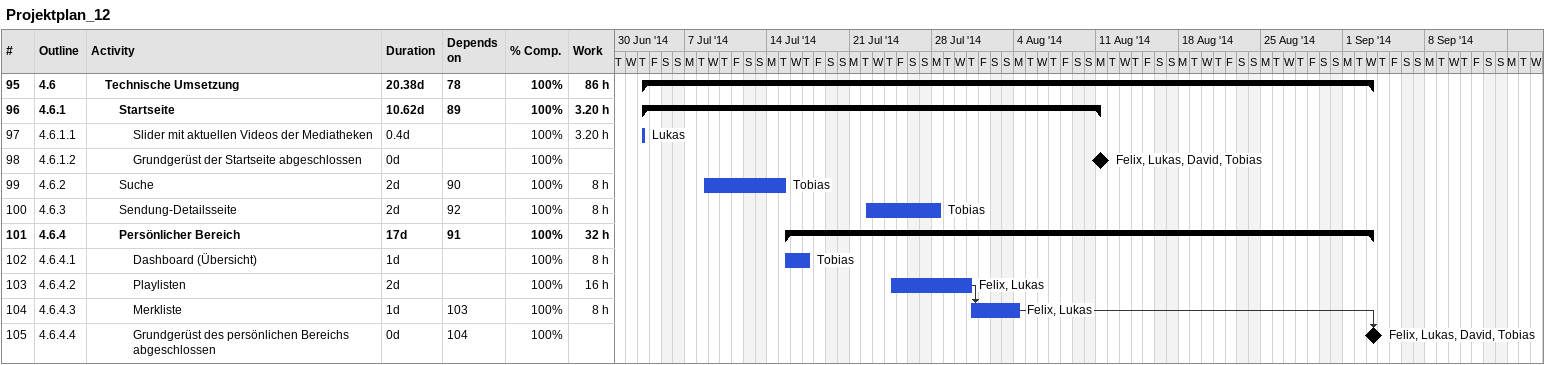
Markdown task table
Projektplan_12

| ID | WBS | Task | Duration | Start | Finish | Predecessors | Resources | % complete | Work (h) |
|---|---|---|---|---|---|---|---|---|---|
| 95 | 4.6 | **Technische Umsetzung** | 20.38d | 2014-07-03 | 2014-09-03 | 78 |  | 100 | 86 |
| 96 | 4.6.1 | **Startseite** | 10.62d | 2014-07-03 | 2014-08-11 | 89 |  | 100 | 3.20 |
| 97 | 4.6.1.1 | Slider mit aktuellen Videos der Mediatheken | 0.4d | 2014-07-03 | 2014-07-03 |  | Lukas | 100 | 3.20 |
| 98 | 4.6.1.2 | Grundgerüst der Startseite abgeschlossen | 0d | 2014-08-11 | 2014-08-11 |  | Felix, Lukas, David, Tobias | 100 |  |
| 99 | 4.6.2 | Suche | 2d | 2014-07-08 | 2014-07-15 | 90 | Tobias | 100 | 8 |
| 100 | 4.6.3 | Sendung-Detailsseite | 2d | 2014-07-22 | 2014-07-28 | 92 | Tobias | 100 | 8 |
| 101 | 4.6.4 | **Persönlicher Bereich** | 17d | 2014-07-15 | 2014-09-03 | 91 |  | 100 | 32 |
| 102 | 4.6.4.1 | Dashboard (Übersicht) | 1d | 2014-07-15 | 2014-07-17 |  | Tobias | 100 | 8 |
| 103 | 4.6.4.2 | Playlisten | 2d | 2014-07-24 | 2014-07-31 |  | Felix, Lukas | 100 | 16 |
| 104 | 4.6.4.3 | Merkliste | 1d | 2014-07-31 | 2014-08-04 | 103 | Felix, Lukas | 100 | 8 |
| 105 | 4.6.4.4 | Grundgerüst des persönlichen Bereichs abgeschlossen | 0d | 2014-09-03 | 2014-09-03 | 104 | Felix, Lukas, David, Tobias | 100 |  |
